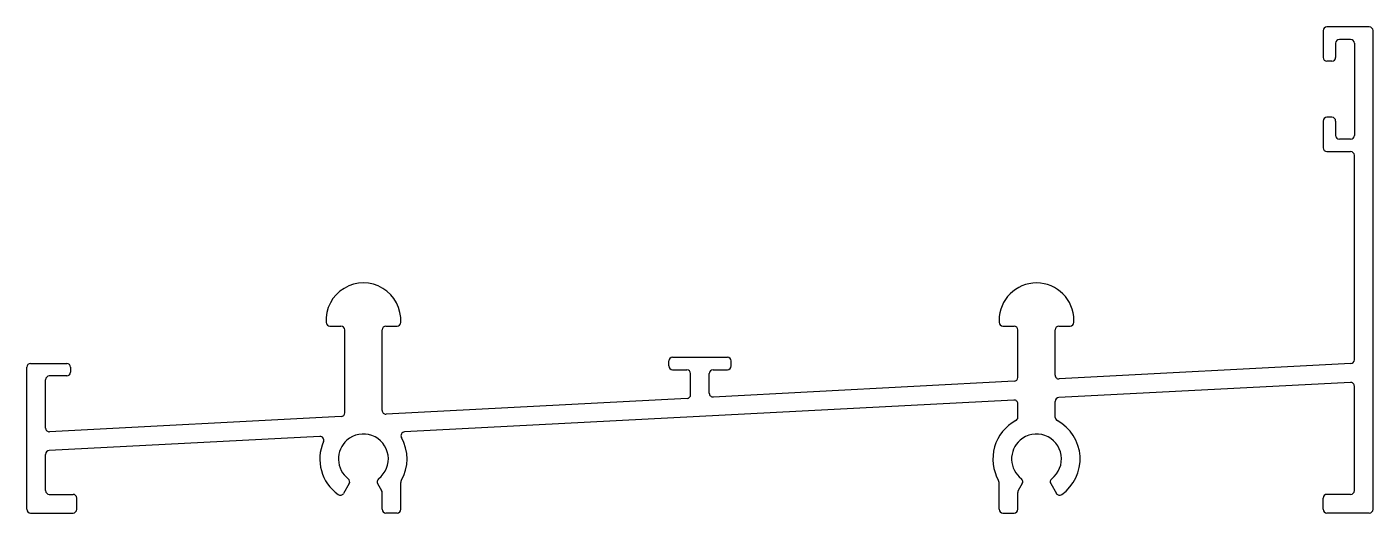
# Model space of a CAD drawing. Extents: x 679 to 787, y 535 to 574.
import ezdxf

# ---------------------------------------------------------------- set-up
doc = ezdxf.new("R2010")
doc.units = 0
doc.layers.get('0').update_dxf_attribs({"linetype": 'CONTINUOUS'})

msp = doc.modelspace()

# ---------------------------------------------------------------- linework, layer by layer
for p, q in [((782.53, 573.91), (782.53, 571.76)), ((786.23, 574.21), (782.83, 574.21)), ((786.53, 535.51), (786.53, 573.91)), ((783.53, 572.91), (783.53, 571.76)), ((784.73, 573.21), (783.83, 573.21)), ((785.03, 572.91), (785.03, 565.51)), ((783.23, 571.46), (782.83, 571.46)), ((782.53, 566.66), (782.53, 564.51)), ((783.23, 566.96), (782.83, 566.96)), ((783.53, 566.66), (783.53, 565.51)), ((784.73, 565.21), (783.83, 565.21)), ((782.83, 564.21), (784.73, 564.21)), ((785.03, 547.5), (785.03, 563.91)), ((702.84, 550.21), (703.73, 550.21)), ((704.03, 543.25), (704.03, 549.91)), ((707.03, 543.44), (707.03, 549.91)), ((707.33, 550.21), (708.23, 550.21)), ((756.53, 550.67), (756.53, 550.51)), ((756.83, 550.21), (757.73, 550.21)), ((758.03, 546.08), (758.03, 549.91)), ((761.03, 546.27), (761.03, 549.91)), ((761.33, 550.21), (762.23, 550.21)), ((762.53, 550.51), (762.53, 550.67)), ((730.33, 547.71), (734.73, 547.71)), ((678.53, 535.51), (678.53, 546.91)), ((678.83, 547.21), (681.73, 547.21)), ((682.03, 546.91), (682.03, 546.51)), ((730.03, 547.01), (730.03, 547.41)), ((730.33, 546.71), (731.48, 546.71)), ((733.58, 546.71), (734.73, 546.71)), ((735.03, 547.01), (735.03, 547.41)), ((784.75, 547.2), (761.35, 545.97)), ((680.03, 542.03), (680.03, 545.91)), ((681.73, 546.21), (680.33, 546.21)), ((731.78, 544.71), (731.78, 546.41)), ((733.28, 544.82), (733.28, 546.41)), ((757.75, 545.78), (733.6, 544.52)), ((784.72, 545.69), (761.32, 544.47)), ((731.5, 544.41), (707.35, 543.14)), ((785.03, 537.01), (785.03, 545.39)), ((757.72, 544.28), (708.82, 541.72)), ((758.03, 542.89), (758.03, 543.98)), ((761.03, 542.89), (761.03, 544.17)), ((703.75, 542.95), (680.35, 541.73)), ((702.03, 541.36), (680.32, 540.22)), ((680.03, 537.01), (680.03, 539.92)), ((704.39, 537.57), (703.94, 536.79)), ((706.67, 537.57), (706.99, 537.02)), ((707.03, 535.51), (707.03, 536.87)), ((708.53, 535.51), (708.53, 537.66)), ((756.53, 535.51), (756.53, 537.66)), ((758.03, 535.51), (758.03, 536.87)), ((758.39, 537.57), (758.07, 537.02)), ((760.67, 537.57), (761.13, 536.79)), ((680.33, 536.71), (682.23, 536.71)), ((682.53, 535.51), (682.53, 536.41)), ((782.53, 535.51), (782.53, 536.41)), ((784.73, 536.71), (782.83, 536.71)), ((678.83, 535.21), (682.23, 535.21)), ((708.23, 535.21), (707.33, 535.21)), ((756.83, 535.21), (757.73, 535.21)), ((786.23, 535.21), (782.83, 535.21))]:
    msp.add_line(p, q)
for centre, radius, start, end in [((782.83, 573.91), 0.3, 90, 180), ((786.23, 573.91), 0.3, 0, 90), ((783.83, 572.91), 0.3, 90, 180), ((784.73, 572.91), 0.3, 0, 90), ((782.83, 571.76), 0.3, 180, 270), ((783.23, 571.76), 0.3, 270, 0), ((782.83, 566.66), 0.3, 90, 180), ((783.23, 566.66), 0.3, 0, 90), ((783.83, 565.51), 0.3, 180, 270), ((784.73, 565.51), 0.3, 270, 0), ((782.83, 564.51), 0.3, 180, 270), ((784.73, 563.91), 0.3, 0, 90), ((705.53, 550.67), 3, 356.6492, 183.3508), ((759.53, 550.67), 3, 0, 180), ((702.84, 550.51), 0.3, 183.3508, 270), ((703.73, 549.91), 0.3, 0, 90), ((707.33, 549.91), 0.3, 90, 180), ((708.23, 550.51), 0.3, 270, 356.6492), ((756.83, 550.51), 0.3, 180, 270), ((757.73, 549.91), 0.3, 0, 90), ((761.33, 549.91), 0.3, 90, 180), ((762.23, 550.51), 0.3, 270, 0), ((730.33, 547.41), 0.3, 90, 180), ((734.73, 547.41), 0.3, 0, 90), ((678.83, 546.91), 0.3, 90, 180), ((681.73, 546.91), 0.3, 0, 90), ((681.73, 546.51), 0.3, 270, 0), ((730.33, 547.01), 0.3, 180, 270), ((731.48, 546.41), 0.3, 0, 90), ((733.58, 546.41), 0.3, 90, 180), ((734.73, 547.01), 0.3, 270, 0), ((784.73, 547.5), 0.3, 272.9985, 0), ((680.33, 545.91), 0.3, 90, 180), ((757.73, 546.08), 0.3, 272.9985, 0), ((761.33, 546.27), 0.3, 180, 272.9985), ((784.73, 545.39), 0.3, 0, 92.9985), ((731.48, 544.71), 0.3, 272.9985, 0), ((733.58, 544.82), 0.3, 180, 272.9985), ((761.33, 544.17), 0.3, 92.9985, 180), ((703.73, 543.25), 0.3, 272.9985, 0), ((707.33, 543.44), 0.3, 180, 272.9985), ((757.73, 543.98), 0.3, 0, 92.9985), ((759.53, 539.55), 3.5, 118.2737, 209.7243), ((757.73, 542.89), 0.3, 298.2737, 0), ((761.33, 542.89), 0.3, 180, 241.7263), ((759.53, 539.55), 3.5, 305.3794, 61.7263), ((680.33, 542.03), 0.3, 180, 272.9985), ((702.05, 541.06), 0.3, 336.4697, 92.9985), ((705.53, 539.55), 2, 307.4947, 131.4096), ((708.84, 541.42), 0.3, 92.9985, 209.5273), ((705.53, 539.55), 3.5, 330.2757, 29.5273), ((759.53, 539.55), 2, 307.4947, 131.4096), ((680.33, 539.92), 0.3, 92.9985, 180), ((705.53, 539.55), 3.5, 156.4697, 234.6206), ((705.53, 539.55), 2, 131.4096, 232.5053), ((759.53, 539.55), 2, 131.4096, 232.5053), ((704.13, 537.72), 0.3, 330, 52.5053), ((706.93, 537.72), 0.3, 127.4947, 210), ((758.13, 537.72), 0.3, 330, 52.5053), ((760.93, 537.72), 0.3, 127.4947, 210), ((680.33, 537.01), 0.3, 180, 270), ((703.68, 536.94), 0.3, 234.6206, 330), ((706.73, 536.87), 0.3, 0, 30), ((708.83, 537.66), 0.3, 150.2757, 180), ((756.23, 537.66), 0.3, 0, 29.7243), ((758.33, 536.87), 0.3, 150, 180), ((761.38, 536.94), 0.3, 210, 305.3794), ((784.73, 537.01), 0.3, 270, 0), ((682.23, 536.41), 0.3, 0, 90), ((782.83, 536.41), 0.3, 90, 180), ((678.83, 535.51), 0.3, 180, 270), ((682.23, 535.51), 0.3, 270, 0), ((707.33, 535.51), 0.3, 180, 270), ((708.23, 535.51), 0.3, 270, 0), ((756.83, 535.51), 0.3, 180, 270), ((757.73, 535.51), 0.3, 270, 0), ((782.83, 535.51), 0.3, 180, 270), ((786.23, 535.51), 0.3, 270, 0)]:
    msp.add_arc(centre, radius, start, end)

doc.saveas('drawing.dxf')
